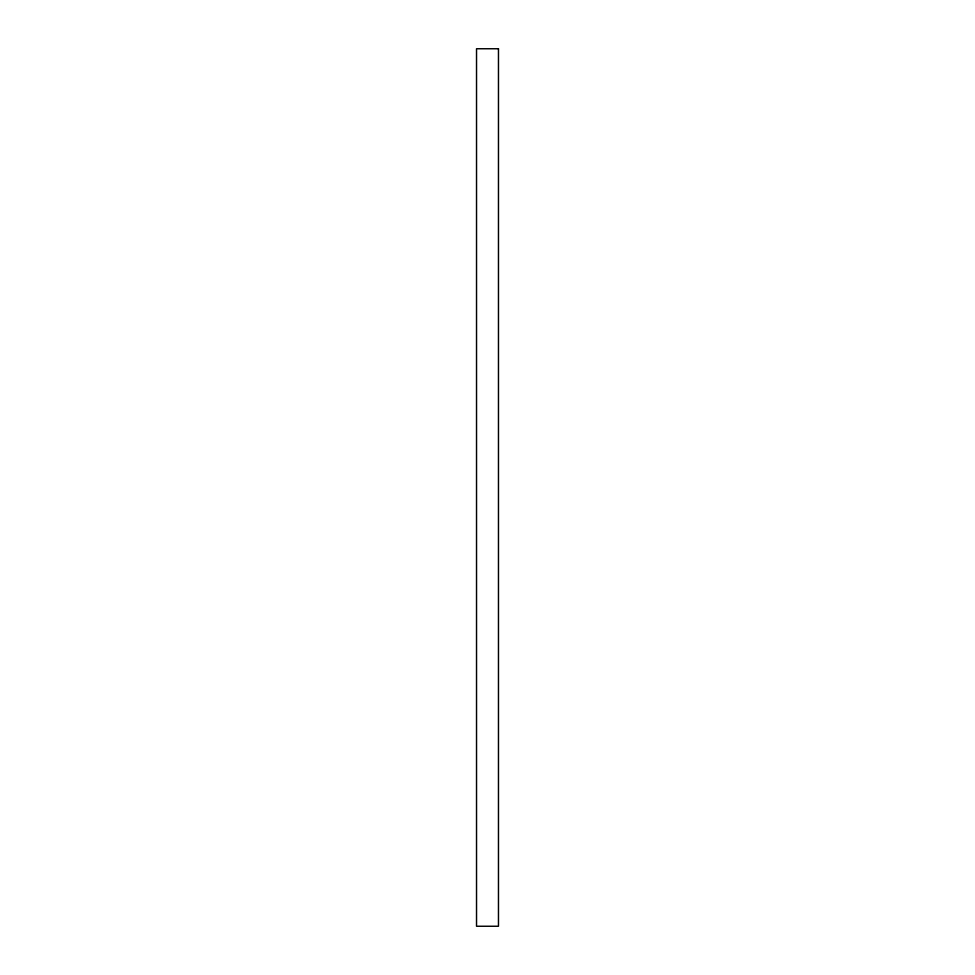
<?xml version="1.0" encoding="UTF-8"?>
<svg xmlns="http://www.w3.org/2000/svg" width="975" height="975" viewBox="0 0 975 975"><rect width="100%" height="100%" fill="white"/><g stroke="black" fill="none" stroke-linecap="round" stroke-linejoin="round"><path stroke-width="1.46" d="M498.469 48.75L476.531 48.75L476.531 926.25L498.469 926.25L498.469 48.75"/></g></svg>
